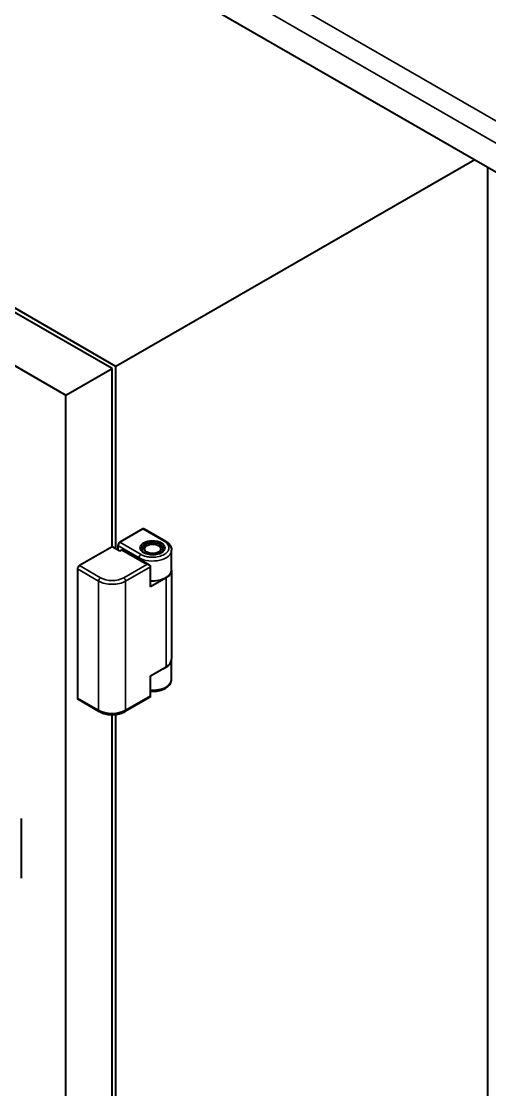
# Model space of a CAD drawing. Header units: millimetres. Extents: x 0 to 4205, y 0 to 2970.
# Drawn here: x 3841.7 to 3927.7, y 2305.2 to 2501.3 of the extents above; entities that cross this region are included whole.
import ezdxf

# ---------------------------------------------------------------- set-up
doc = ezdxf.new("R2010")
doc.units = ezdxf.units.MM
doc.header["$LTSCALE"] = 5
doc.layers.add('가시적인 것(ISO)', color=3, linetype='Continuous', lineweight=40)
doc.layers.add('가시적인 좁은 것(ISO)', color=3, linetype='Continuous', lineweight=35)

msp = doc.modelspace()

# ---------------------------------------------------------------- linework, layer by layer
at = {"layer": '가시적인 것(ISO)'}
for p, q in [((3775.4715, 2561.9671), (3929.7182, 2473.1423)), ((3858.3962, 2437.5305), (3716.9748, 2518.9697)), ((3859.1033, 2437.9377), (3717.6819, 2519.3769)), ((3708.4895, 2514.0833), (3849.9109, 2432.6442)), ((3924.9777, 2475.8722), (3859.1033, 2437.9377)), ((3927.3391, 2215.617), (3927.3391, 2474.5124)), ((3859.1033, 2404.4214), (3859.1033, 2437.9377)), ((3849.9109, 2432.6442), (3858.3962, 2437.5305)), ((3858.3962, 2404.8286), (3858.3962, 2437.5305)), ((3849.9109, 2171.0291), (3849.9109, 2432.6442)), ((3864.053, 2408.0862), (3859.8104, 2405.643)), ((3864.3025, 2408.1107), (3868.1916, 2405.8711)), ((3858.3962, 2404.8286), (3852.3858, 2401.3675)), ((3859.8104, 2404.0142), (3858.3962, 2404.8286)), ((3859.4568, 2405.0307), (3859.4568, 2404.2178)), ((3864.756, 2405.0291), (3864.4011, 2404.8231)), ((3866.8855, 2405.0291), (3867.2404, 2404.8231)), ((3860.1639, 2404.2178), (3859.8104, 2404.0142)), ((3865.2592, 2401.4519), (3860.4134, 2404.2424)), ((3869.3208, 2400.5986), (3869.3208, 2404.2163)), ((3852.0322, 2400.7551), (3852.0322, 2377.0462)), ((3865.4672, 2397.4833), (3865.4672, 2401.1623)), ((3869.3208, 2400.5373), (3869.3208, 2384.1864)), ((3868.2957, 2399.1121), (3865.4672, 2397.4833)), ((3869.3208, 2380.5074), (3869.3208, 2384.125)), ((3865.4672, 2381.1324), (3868.2957, 2382.7612)), ((3865.4672, 2377.4534), (3865.4672, 2381.1324)), ((3865.2592, 2377.1638), (3860.767, 2374.577)), ((3852.1362, 2376.8165), (3856.0253, 2374.577)), ((3858.3962, 2233.1437), (3858.3962, 2374.0043)), ((3859.1033, 2232.7365), (3859.1033, 2374.0485)), ((3841.7377, 2343.9576), (3841.7377, 2354.9268))]:
    msp.add_line(p, q, dxfattribs=at)
for centre, major_axis, ratio, start_param, end_param in [((3864.053, 2407.6774), (0.2495, 0.4333), 0.57809312, 0, 0.78346445), ((3859.8104, 2405.2343), (-0.2495, -0.4333), 0.57809312, 3.92505711, 5.49585344), ((3865.8208, 2404.4206), (-2, 0), 0.5758617, 2.42121291, 7.00356505), ((3865.8208, 2404.0119), (-2, 0), 0.5758617, 5.50163969, 6.10477871), ((3865.8208, 2404.0119), (2, 0), 0.5758617, 0.1784066, 0.78154562), ((3860.1639, 2403.8091), (0.2495, 0.4333), 0.57809312, 0, 0.78346445), ((3852.3858, 2400.9587), (-0.2495, -0.4333), 0.57809312, 3.92505711, 5.49585344), ((3864.7601, 2401.1623), (-0.7071, 0), 0.57809312, 3.14159265, 4.71238898), ((3865.8208, 2400.5986), (3.5, 0), 0.5758617, 4.61120114, 6.28318531), ((3865.8208, 2400.5373), (3.5, 0), 0.5758617, 5.49778714, 6.2983969), ((3865.8208, 2384.125), (3.5, 0), 0.5758617, 5.28999313, 6.2983969), ((3865.8208, 2384.1864), (3.5, 0), 0.5758617, 5.49778714, 6.28318531), ((3852.3858, 2377.2498), (-0.2495, -0.4333), 0.57809312, 5.49585344, 6.28318531), ((3864.7601, 2377.4534), (-0.7071, 0), 0.57809312, 2.35426078, 3.14159265)]:
    msp.add_ellipse(centre, major_axis=major_axis, ratio=ratio, start_param=start_param, end_param=end_param, dxfattribs=at)
for centre, major_axis in [((3865.8208, 2404.625), (2.25, 0)), ((3865.8208, 2404.4206), (1.5, 0))]:
    msp.add_ellipse(centre, major_axis=major_axis, ratio=0.5758617, dxfattribs=at)
for points, knots in [([(3868.1916, 2405.8711), (3868.3223, 2405.7959), (3868.4451, 2405.7134), (3868.6717, 2405.5337), (3868.7757, 2405.4365), (3868.9609, 2405.2272), (3869.0421, 2405.1151), (3869.1767, 2404.8766), (3869.2299, 2404.7502), (3869.302, 2404.488), (3869.3208, 2404.3522), (3869.3208, 2404.2163)], [0, 0, 0, 0, 0.157079633, 0.157079633, 0.314159265, 0.314159265, 0.471238898, 0.471238898, 0.628318531, 0.628318531, 0.785398163, 0.785398163, 0.785398163, 0.785398163]), ([(3865.4672, 2378.2908), (3865.4767, 2378.2902), (3865.4862, 2378.2896), (3865.8666, 2378.2679), (3866.2426, 2378.2832), (3866.9705, 2378.3861), (3867.3223, 2378.4738), (3867.9716, 2378.7195), (3868.2688, 2378.878), (3868.7694, 2379.261), (3868.9756, 2379.4852), (3869.239, 2379.9625), (3869.3115, 2380.2078), (3869.3205, 2380.4739), (3869.3208, 2380.4906), (3869.3208, 2380.5074)], [3.81928862, 3.81928862, 3.81928862, 3.81928862, 3.82800286, 3.82800286, 4.16774807, 4.16774807, 4.50833769, 4.50833769, 4.85259338, 4.85259338, 5.19011331, 5.19011331, 5.47841658, 5.47841658, 5.49778714, 5.49778714, 5.49778714, 5.49778714]), ([(3856.0253, 2374.577), (3856.2867, 2374.4264), (3856.5799, 2374.3048), (3857.2069, 2374.1208), (3857.5406, 2374.0587), (3858.2223, 2373.9965), (3858.5701, 2373.9965), (3859.2517, 2374.0587), (3859.5854, 2374.1208), (3860.2124, 2374.3048), (3860.5056, 2374.4264), (3860.767, 2374.577)], [3.14159265, 3.14159265, 3.14159265, 3.14159265, 3.45575192, 3.45575192, 3.76991118, 3.76991118, 4.08407045, 4.08407045, 4.39822972, 4.39822972, 4.71238898, 4.71238898, 4.71238898, 4.71238898])]:
    msp.add_open_spline(points, degree=3, knots=knots, dxfattribs=at)
at = {"layer": '가시적인 좁은 것(ISO)'}
for p, q in [((3929.1068, 2478.8085), (3797.7635, 2554.4441)), ((3809.1083, 2551.9909), (3930.8746, 2481.8703)), ((3867.9421, 2405.8466), (3864.053, 2408.0862)), ((3863.3459, 2402.7911), (3859.4568, 2405.0307)), ((3859.8104, 2405.643), (3863.6995, 2403.4034)), ((3864.7601, 2401.5711), (3860.1639, 2404.2178)), ((3863.3459, 2402.5537), (3863.3459, 2402.7911)), ((3855.9213, 2398.5155), (3852.0322, 2400.7551)), ((3852.3858, 2401.3675), (3856.2748, 2399.1279)), ((3864.7601, 2401.5711), (3860.5175, 2399.1279)), ((3865.4672, 2401.1623), (3860.871, 2398.5155)), ((3855.9213, 2398.5155), (3855.9213, 2374.8067)), ((3860.871, 2398.5155), (3860.871, 2374.8067)), ((3868.2957, 2382.7612), (3868.2957, 2399.1121)), ((3852.0322, 2377.0462), (3855.9213, 2374.8067)), ((3860.871, 2374.8067), (3865.4672, 2377.4534))]:
    msp.add_line(p, q, dxfattribs=at)
for centre, major_axis, ratio, start_param, end_param in [((3867.9421, 2405.4378), (0.2495, 0.4333), 0.57809312, 0, 0.78346445), ((3865.8208, 2404.2163), (3.5, 0), 0.5758617, 3.92699082, 6.28318531), ((3863.6995, 2402.9947), (0.2495, 0.4333), 0.57809312, 0.78346445, 2.35426078), ((3856.2748, 2398.7191), (-0.2495, -0.4333), 0.57809312, 3.92505711, 5.49585344), ((3858.3962, 2399.9407), (-3.5, 0), 0.5758617, 0.78539816, 2.35619449), ((3858.3962, 2400.3495), (-3, 0), 0.5758617, 0.78539816, 2.35619449), ((3860.5175, 2398.7191), (0.2495, -0.4333), 0.57809312, 0.78733187, 2.3581282), ((3865.8208, 2380.5074), (3.5, 0), 0.5758617, 4.61120114, 6.28318531), ((3856.2748, 2375.0103), (-0.2495, -0.4333), 0.57809312, 5.49585344, 6.28318531), ((3858.3962, 2376.2318), (3.5, 0), 0.5758617, 3.92699082, 5.49778714), ((3860.5175, 2375.0103), (0.2495, -0.4333), 0.57809312, 0, 0.78733187)]:
    msp.add_ellipse(centre, major_axis=major_axis, ratio=ratio, start_param=start_param, end_param=end_param, dxfattribs=at)
msp.add_open_spline([(3863.6995, 2403.4034), (3863.8212, 2403.3334), (3863.9522, 2403.2699), (3864.0927, 2403.2129), (3864.102, 2403.2091), (3864.1109, 2403.2055), (3864.1209, 2403.2016), (3864.261, 2403.146), (3864.4083, 2403.0978), (3864.5627, 2403.0567), (3864.5847, 2403.0508), (3864.606, 2403.0454), (3864.6292, 2403.0396), (3864.7687, 2403.0048), (3864.9117, 2402.9763), (3865.0583, 2402.9542), (3865.1071, 2402.9468), (3865.1554, 2402.9402), (3865.2061, 2402.9341), (3865.4086, 2402.9097), (3865.6139, 2402.8975), (3865.8208, 2402.8974), (3866.0018, 2402.8974), (3866.1814, 2402.9068), (3866.3593, 2402.9255), (3866.3848, 2402.9282), (3866.4107, 2402.9311), (3866.4355, 2402.9341), (3866.609, 2402.955), (3866.7779, 2402.9845), (3866.9422, 2403.0227), (3866.9657, 2403.0281), (3866.99, 2403.034), (3867.0123, 2403.0396), (3867.1796, 2403.0812), (3867.339, 2403.1313), (3867.4905, 2403.1898), (3867.5006, 2403.1937), (3867.5112, 2403.1978), (3867.5207, 2403.2016), (3867.6717, 2403.2614), (3867.8125, 2403.3288), (3867.9421, 2403.4034), (3868.0636, 2403.4734), (3868.1739, 2403.5489), (3868.273, 2403.6299), (3868.2796, 2403.6353), (3868.2858, 2403.6404), (3868.2927, 2403.6461), (3868.3891, 2403.7268), (3868.4729, 2403.8116), (3868.5442, 2403.9005), (3868.5544, 2403.9132), (3868.5639, 2403.9255), (3868.574, 2403.9389), (3868.6344, 2404.0192), (3868.6838, 2404.1015), (3868.7223, 2404.1859), (3868.7351, 2404.2141), (3868.7465, 2404.2419), (3868.7571, 2404.271), (3868.7995, 2404.3877), (3868.8208, 2404.5059), (3868.8208, 2404.625), (3868.8208, 2404.7293), (3868.8046, 2404.8327), (3868.7721, 2404.9352), (3868.7674, 2404.9498), (3868.7623, 2404.9648), (3868.7571, 2404.979), (3868.7208, 2405.0789), (3868.6695, 2405.1762), (3868.6033, 2405.2708), (3868.5938, 2405.2843), (3868.5837, 2405.2983), (3868.574, 2405.3112), (3868.5016, 2405.4075), (3868.4147, 2405.4993), (3868.3132, 2405.5866), (3868.3064, 2405.5924), (3868.2992, 2405.5985), (3868.2927, 2405.6039), (3868.1889, 2405.6909), (3868.072, 2405.7718), (3867.9421, 2405.8466)], degree=3, knots=[0, 0, 0, 0, 0.05859375, 0.05859375, 0.05859375, 0.0625, 0.0625, 0.0625, 0.1171875, 0.1171875, 0.1171875, 0.125, 0.125, 0.125, 0.171875, 0.171875, 0.171875, 0.1875, 0.1875, 0.1875, 0.25, 0.25, 0.25, 0.3046875, 0.3046875, 0.3046875, 0.3125, 0.3125, 0.3125, 0.3671875, 0.3671875, 0.3671875, 0.375, 0.375, 0.375, 0.43359375, 0.43359375, 0.43359375, 0.4375, 0.4375, 0.4375, 0.5, 0.5, 0.5, 0.55859375, 0.55859375, 0.55859375, 0.5625, 0.5625, 0.5625, 0.6171875, 0.6171875, 0.6171875, 0.625, 0.625, 0.625, 0.671875, 0.671875, 0.671875, 0.6875, 0.6875, 0.6875, 0.75, 0.75, 0.75, 0.8046875, 0.8046875, 0.8046875, 0.8125, 0.8125, 0.8125, 0.8671875, 0.8671875, 0.8671875, 0.875, 0.875, 0.875, 0.93359375, 0.93359375, 0.93359375, 0.9375, 0.9375, 0.9375, 1, 1, 1, 1], dxfattribs=at)

doc.saveas('drawing.dxf')
